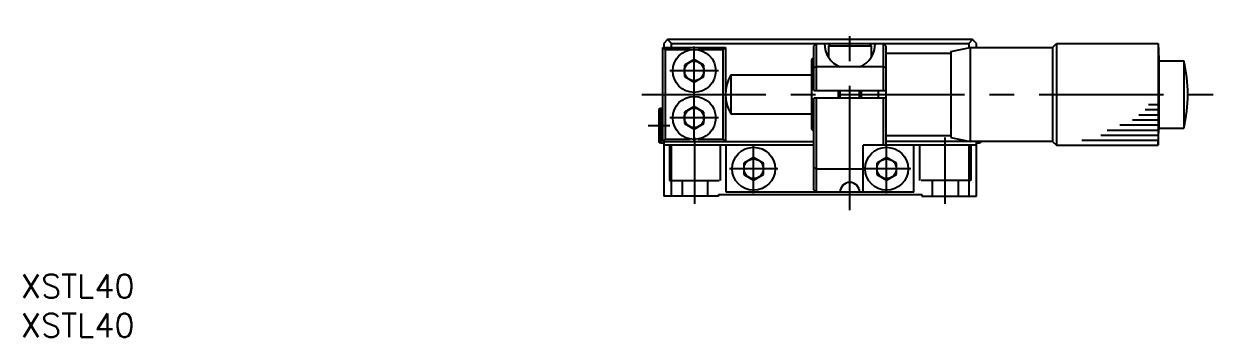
# Model space of a CAD drawing. Extents: x -2 to 345, y -8 to 197.
# Drawn here: x 0.4 to 153.3, y -8 to 32 of the extents above; entities that cross this region are included whole.
import ezdxf

# ---------------------------------------------------------------- set-up
doc = ezdxf.new("R2010")
doc.units = 0
doc.header["$LTSCALE"] = 0.5
doc.linetypes.add('CENTER', pattern=[50.8, 31.75, -6.35, 6.35, -6.35])
doc.linetypes.add('DASHED', pattern=[19.05, 12.7, -6.35])
for name, color, linetype in [('MSM_CENTER', 1, 'CENTER'), ('MSM_CONTINUOUS', 7, 'CONTINUOUS'), ('MSM_DASHED', 4, 'DASHED'), ('MSM_NARROW', 5, 'CONTINUOUS'), ('MSM_PART_NUMBER', 7, 'CONTINUOUS')]:
    doc.layers.add(name, color=color, linetype=linetype)
doc.styles.get("Standard").update_dxf_attribs({"font": 'txt.shx', "height": 3, "bigfont": 'bigfont.shx'})

# ---------------------------------------------------------------- blocks, each defined once
blk = doc.blocks.new('*U3')
at = {"layer": 'MSM_PART_NUMBER'}
blk.add_text('XSTL40', height=3, dxfattribs=at).set_placement((0, -3))
blk = doc.blocks.new('*U4')
at = {"layer": 'MSM_PART_NUMBER'}
blk.add_text('XSTL40', height=3, dxfattribs=at).set_placement((0, -8))

msp = doc.modelspace()

# ---------------------------------------------------------------- linework, layer by layer
at = {"layer": 'MSM_CENTER'}
for p, q in [((105.97, 8.2), (105.97, 32)), ((86.07, 16.9), (86.07, 29.1)), ((89.17, 26), (82.97, 26)), ((79.37, 23), (153.3, 23)), ((89.17, 20), (82.97, 20)), ((82.97, 19), (80.17, 19)), ((86.17, 9), (86.17, 17.5)), ((118.17, 9), (118.17, 17.5)), ((93.67, 10.4), (93.67, 16.6)), ((110.67, 10.4), (110.67, 16.6)), ((96.77, 13.5), (90.57, 13.5)), ((113.77, 13.5), (107.57, 13.5))]:
    msp.add_line(p, q, dxfattribs=at)
at = {"layer": 'MSM_CONTINUOUS'}
for p, q in [((82.67, 30), (82.17, 29.5)), ((82.17, 29.5), (82.17, 29)), ((83.17, 29.5), (82.67, 30)), ((121.67, 30), (82.67, 30)), ((83.17, 29.5), (121.17, 29.5)), ((83.17, 29), (83.17, 29.5)), ((101.67, 29.5), (101.37, 29.2)), ((101.37, 23.5), (101.37, 29.2)), ((101.67, 29.5), (101.67, 23.5)), ((103.52, 29.5), (103.22, 29.2)), ((103.22, 29.2), (103.22, 27.77)), ((103.22, 29.2), (108.72, 29.2)), ((108.72, 29.2), (108.42, 29.5)), ((108.72, 27.77), (108.72, 29.2)), ((110.27, 23.5), (110.27, 29.5)), ((110.57, 29.2), (110.27, 29.5)), ((110.57, 29.2), (110.57, 16.5)), ((121.67, 30), (121.17, 29.5)), ((121.17, 29.5), (121.17, 28.96)), ((122.17, 29.5), (121.67, 30)), ((122.17, 29), (122.17, 29.5)), ((131.87, 29), (132.37, 29.5)), ((132.37, 29.5), (145.37, 29.5)), ((132.37, 29.5), (132.37, 16.5)), ((145.37, 29.5), (145.37, 16.5)), ((145.37, 29.5), (145.47, 27.5)), ((82.07, 17), (82.07, 29)), ((82.37, 28.7), (82.07, 29)), ((82.07, 29), (90.07, 29)), ((82.37, 28.7), (82.37, 17.3)), ((85.55, 28.7), (82.37, 28.7)), ((89.77, 28.7), (86.59, 28.7)), ((89.77, 28.7), (90.07, 29)), ((89.77, 17.3), (89.77, 28.7)), ((90.07, 29), (90.07, 17)), ((101.37, 27.75), (101.07, 27.45)), ((110.57, 28.25), (118.87, 28.25)), ((118.87, 28.5), (121.37, 29)), ((118.87, 28.5), (118.87, 17.5)), ((121.37, 29), (121.37, 17)), ((121.37, 29), (131.87, 29)), ((131.87, 29), (131.87, 17)), ((86.07, 27.44), (84.82, 26.72)), ((84.82, 26.72), (84.82, 25.28)), ((87.32, 26.72), (86.07, 27.44)), ((87.32, 25.28), (87.32, 26.72)), ((101.07, 27.45), (101.07, 18.55)), ((101.67, 26.5), (101.37, 26.38)), ((110.27, 26.5), (101.67, 26.5)), ((110.57, 26.38), (110.27, 26.5)), ((145.47, 27.5), (145.47, 18.5)), ((145.47, 27.3), (148.67, 27.3)), ((148.67, 27.3), (148.67, 18.7)), ((84.82, 25.28), (86.07, 24.56)), ((86.07, 24.56), (87.32, 25.28)), ((90.74, 25.5), (101.07, 25.5)), ((90.74, 25.5), (90.74, 20.5)), ((101.37, 23.5), (110.57, 23.5)), ((104.47, 23.5), (104.47, 22.5)), ((107.47, 22.5), (107.47, 23.5)), ((109.57, 23.5), (109.57, 22.5)), ((86.07, 21.44), (84.82, 20.72)), ((87.32, 20.72), (86.07, 21.44)), ((101.37, 10.8), (101.37, 22.5)), ((110.57, 22.5), (101.37, 22.5)), ((101.67, 22.5), (101.67, 10.5)), ((110.27, 16.5), (110.27, 22.5)), ((81.57, 21.05), (81.77, 21.25)), ((81.57, 21.05), (81.57, 16.95)), ((81.77, 21.25), (82.07, 21.25)), ((81.77, 21.25), (81.77, 16.75)), ((84.82, 20.72), (84.82, 19.28)), ((87.32, 19.28), (87.32, 20.72)), ((90.74, 20.5), (101.07, 20.5)), ((84.82, 19.28), (86.07, 18.56)), ((86.07, 18.56), (87.32, 19.28)), ((101.07, 18.55), (101.37, 18.25)), ((145.37, 16.5), (145.47, 18.5)), ((145.47, 18.7), (148.67, 18.7)), ((81.77, 16.75), (81.57, 16.95)), ((82.07, 17), (82.37, 17.3)), ((82.07, 17), (101.37, 17)), ((82.17, 17), (82.17, 10)), ((82.37, 17.3), (85.55, 17.3)), ((86.59, 17.3), (89.77, 17.3)), ((90.07, 17), (89.77, 17.3)), ((110.57, 17.75), (118.87, 17.75)), ((131.87, 17), (110.57, 17)), ((118.87, 17.5), (121.37, 17)), ((121.17, 17.04), (121.17, 17)), ((122.17, 10), (122.17, 17)), ((122.57, 16.75), (122.57, 17)), ((122.77, 16.95), (122.57, 16.75)), ((122.77, 16.95), (122.77, 17)), ((131.87, 17), (132.37, 16.5)), ((82.17, 16.75), (81.77, 16.75)), ((101.37, 16.5), (82.17, 16.5)), ((83.17, 10), (83.17, 16.5)), ((90.17, 10.5), (90.17, 16.5)), ((122.17, 16.5), (107.67, 16.5)), ((107.67, 10.5), (107.67, 16.5)), ((114.17, 10.5), (114.17, 16.5)), ((121.17, 16.5), (121.17, 10)), ((122.57, 16.75), (122.17, 16.75)), ((132.37, 16.5), (145.37, 16.5)), ((93.67, 14.94), (92.42, 14.22)), ((92.42, 14.22), (92.42, 12.78)), ((94.92, 14.22), (93.67, 14.94)), ((94.92, 12.78), (94.92, 14.22)), ((110.67, 14.94), (109.42, 14.22)), ((109.42, 14.22), (109.42, 12.78)), ((111.92, 14.22), (110.67, 14.94)), ((111.92, 12.78), (111.92, 14.22)), ((92.42, 12.78), (93.67, 12.06)), ((93.67, 12.06), (94.92, 12.78)), ((101.67, 13.5), (101.37, 13.62)), ((101.67, 13.5), (107.67, 13.5)), ((109.42, 12.78), (110.67, 12.06)), ((110.67, 12.06), (111.92, 12.78)), ((101.67, 10.5), (101.37, 10.8)), ((89.17, 10), (82.17, 10)), ((89.17, 10.2), (89.17, 10)), ((89.17, 10.2), (115.17, 10.2)), ((114.17, 10.5), (90.17, 10.5)), ((115.17, 10.2), (115.17, 10)), ((115.17, 10), (122.17, 10))]:
    msp.add_line(p, q, dxfattribs=at)
for centre, radius in [((86.07, 26), 2.75), ((86.07, 26), 1.25), ((86.07, 20), 2.75), ((86.07, 20), 1.25), ((93.67, 13.5), 2.75), ((110.67, 13.5), 2.75), ((93.67, 13.5), 1.25), ((110.67, 13.5), 1.25)]:
    msp.add_circle(centre, radius, dxfattribs=at)
for centre, radius, start, end in [((105.97, 29.5), 3.25, 180, 247.3801), ((105.97, 29.5), 3.25, 292.6199, 0), ((130.43, 23), 18.74, 346.735, 13.265), ((95.07, 23), 5, 150, 210), ((105.97, 10.5), 1.25, 0, 180)]:
    msp.add_arc(centre, radius, start, end, dxfattribs=at)
at = {"layer": 'MSM_DASHED'}
for p, q in [((82.92, 16.5), (82.92, 12)), ((89.42, 12), (89.42, 16.5)), ((114.92, 12), (114.92, 16.5)), ((121.42, 16.5), (121.42, 12)), ((82.92, 12), (89.42, 12)), ((84.52, 12), (84.52, 10)), ((87.82, 10), (87.82, 12)), ((121.42, 12), (114.92, 12)), ((116.52, 10), (116.52, 12)), ((119.82, 12), (119.82, 10))]:
    msp.add_line(p, q, dxfattribs=at)
at = {"layer": 'MSM_NARROW'}
for p, q in [((104.74, 22.5), (104.74, 23.5)), ((107.2, 22.5), (107.2, 23.5)), ((144.15, 21.7), (145.37, 21.7)), ((142.93, 20.4), (145.37, 20.4)), ((143.74, 21.05), (145.37, 21.05)), ((138.87, 18.45), (145.37, 18.45)), ((140.49, 19.1), (145.37, 19.1)), ((142.12, 19.75), (145.37, 19.75)), ((135.62, 17.15), (145.37, 17.15)), ((138.05, 17.8), (145.37, 17.8))]:
    msp.add_line(p, q, dxfattribs=at)

# ---------------------------------------------------------------- block references
at = {"layer": 'MSM_CONTINUOUS'}
for name in ['*U3', '*U4']:
    msp.add_blockref(name, (0, 0), dxfattribs=at)

doc.saveas('drawing.dxf')
